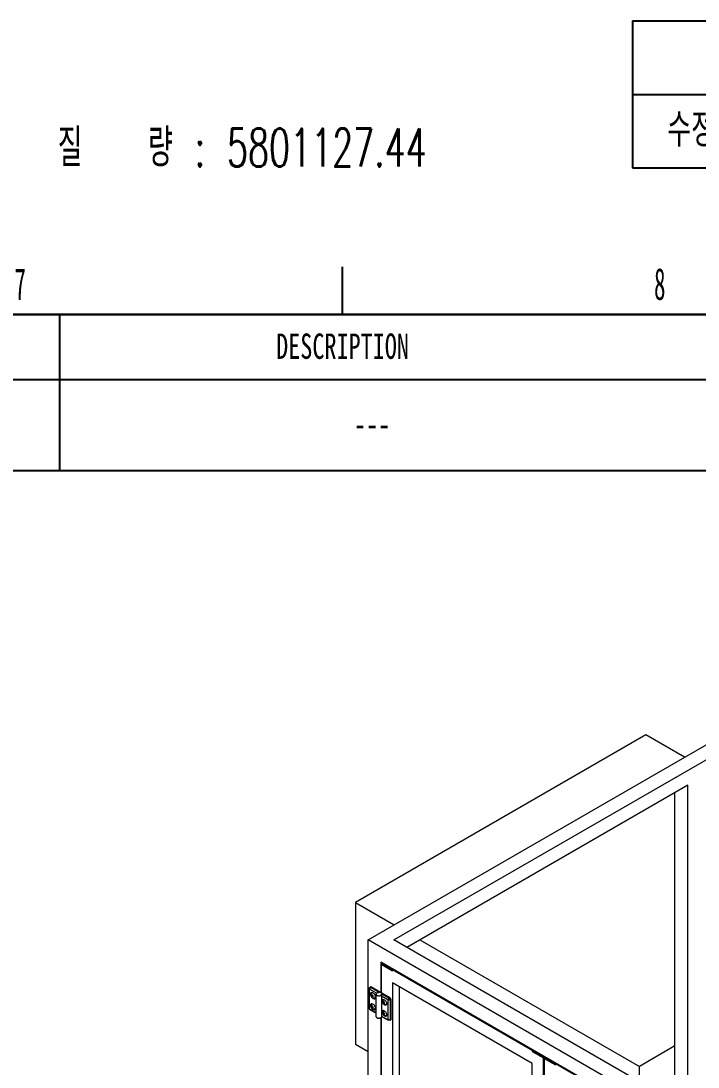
# Model space of a CAD drawing. Header units: millimetres. Extents: x 169 to 14583, y -399 to 10804.
# Drawn here: x 9499 to 10982, y 8511 to 10804 of the extents above; entities that cross this region are included whole.
import ezdxf

# ---------------------------------------------------------------- set-up
doc = ezdxf.new("R2010")
doc.units = ezdxf.units.MM
doc.header["$LTSCALE"] = 35
for name, color, linetype in [('1', 70, 'Continuous'), ('12', 4, 'Continuous'), ('9', 31, 'Continuous')]:
    doc.layers.add(name, color=color, linetype=linetype)
doc.styles.add('SLDTEXTSTYLE15', font='TXT', dxfattribs={"width": 0.644444, "bigfont": 'bigfont'})
doc.styles.add('SLDTEXTSTYLE18', font='TXT', dxfattribs={"width": 0.7, "bigfont": 'bigfont'})
doc.styles.add('SLDTEXTSTYLE2', font='TXT', dxfattribs={"width": 0.7})
doc.styles.add('SLDTEXTSTYLE5', font='TXT', dxfattribs={"width": 0.525})

# ---------------------------------------------------------------- blocks, each defined once
blk = doc.blocks.new('블록12')
for p, q in [((10202.4, 10265.5), (10202.4, 10160.5)), ((14454.9, 10160.5), (279.9, 10160.5))]:
    blk.add_line(p, q)
blk = doc.blocks.new('SW_TABLEANNOTATION_0')
at = {"layer": '9', "color": 0}
for p, q in [((0, 0), (0, -160.9)), ((0, 0), (448.3, 0)), ((0, -160.9), (0, -321.9)), ((0, -160.9), (448.3, -160.9)), ((0, -321.9), (448.3, -321.9))]:
    blk.add_line(p, q, dxfattribs=at)
at = {"layer": '9', "color": 0, "insert": (76, -201.5), "char_height": 74.08, "attachment_point": 1, "style": 'SLDTEXTSTYLE18'}
blk.add_mtext('수정본', dxfattribs=at)
blk = doc.blocks.new('SW_TABLEANNOTATION_1')
at = {"layer": '1', "color": 0}
for p, q in [((204.9, 0), (1188.5, 0)), ((1188.5, 0), (1188.5, -142.5)), ((1188.5, 0), (2617.5, 0)), ((204.9, -142.5), (1188.5, -142.5)), ((1188.5, -142.5), (2617.5, -142.5)), ((1188.5, -142.5), (1188.5, -341.6)), ((204.9, -341.6), (1188.5, -341.6)), ((1188.5, -341.6), (2617.5, -341.6))]:
    blk.add_line(p, q, dxfattribs=at)
at = {"layer": '1', "color": 0, "attachment_point": 1, "style": 'SLDTEXTSTYLE2'}
for s, insert, char_height in [('DESCRIPTION', (1663, -41.5), 55.562), ('---', (1833.5, -212.3), 55.56)]:
    blk.add_mtext(s, dxfattribs=dict(at, insert=insert, char_height=char_height))

msp = doc.modelspace()

# ---------------------------------------------------------------- linework, layer by layer
at = {"color": 7, "linetype": 'Continuous', "lineweight": 18}
for p, q in [((10258.84, 8790.053), (11683.009, 9612.209)), ((10315.408, 8790.053), (11714.459, 9597.708)), ((10867.659, 9239.365), (10231.263, 8871.982)), ((10952.407, 9190.441), (10867.659, 9239.365)), ((10959.583, 9129.266), (10343.697, 8773.723)), ((10959.583, 8418.18), (10959.583, 9129.266)), ((10931.298, 8434.508), (10931.298, 9112.938)), ((10231.263, 8871.982), (10316.011, 8823.058)), ((10231.263, 8871.982), (10231.263, 8561.696)), ((10258.84, 6993.664), (10258.84, 8790.053)), ((12380.16, 7565.441), (10258.84, 8790.053)), ((12380.16, 7598.098), (10315.408, 8790.053)), ((10372.584, 8790.399), (10853.517, 8512.762)), ((10287.124, 8741.064), (10287.124, 8674.107)), ((11001.302, 8328.778), (10287.124, 8741.064)), ((10289.246, 8739.839), (10287.831, 8739.022)), ((10312.58, 8724.735), (10287.831, 8739.022)), ((10287.831, 8739.022), (10287.831, 8736.573)), ((10287.831, 8736.573), (10287.831, 8673.699)), ((10287.831, 8736.573), (10312.58, 8722.286)), ((10313.994, 8725.552), (10312.58, 8724.735)), ((10312.58, 8722.286), (10312.58, 8724.735)), ((10618.757, 8547.983), (10312.58, 8724.735)), ((10618.757, 8519.404), (10312.58, 8696.156)), ((10312.58, 8696.156), (10312.58, 8203.219)), ((10261.315, 8684.924), (10263.436, 8686.149)), ((10261.315, 8684.924), (10261.315, 8681.46)), ((10262.193, 8681.968), (10261.315, 8681.46)), ((10261.315, 8681.46), (10261.315, 8639.397)), ((10263.436, 8686.149), (10262.193, 8681.968)), ((10277.592, 8673.079), (10262.193, 8681.968)), ((10264.85, 8686.966), (10263.436, 8686.149)), ((10263.436, 8686.149), (10283.718, 8674.441)), ((10306.57, 8662.882), (10264.85, 8686.966)), ((10267.962, 8669.482), (10266.194, 8669.324)), ((10266.194, 8669.324), (10266.194, 8666.967)), ((10267.863, 8667.93), (10266.194, 8666.967)), ((10266.194, 8666.967), (10267.962, 8664.768)), ((10267.186, 8674.183), (10267.654, 8674.384)), ((10267.576, 8674.408), (10267.187, 8674.183)), ((10267.863, 8669.473), (10267.863, 8667.93)), ((10267.863, 8667.93), (10269.63, 8665.731)), ((10269.729, 8667.283), (10267.962, 8669.482)), ((10270.861, 8672.677), (10268.739, 8673.902)), ((10269.729, 8664.926), (10269.729, 8667.283)), ((10276.028, 8670.638), (10276.028, 8622.462)), ((10278.285, 8673.495), (10277.931, 8673.29)), ((10302.155, 8658.898), (10288.315, 8666.888)), ((10288.315, 8666.888), (10288.315, 8622.795)), ((10288.409, 8671.733), (10305.155, 8662.065)), ((10288.409, 8671.733), (10289.027, 8670.56)), ((10326.722, 8687.992), (10326.722, 8211.383)), ((10267.962, 8644.986), (10266.194, 8644.828)), ((10266.194, 8644.828), (10266.194, 8642.471)), ((10267.186, 8649.687), (10267.654, 8649.888)), ((10267.576, 8649.911), (10267.187, 8649.687)), ((10267.863, 8644.977), (10267.863, 8643.434)), ((10269.63, 8665.731), (10267.962, 8664.768)), ((10267.962, 8664.768), (10269.729, 8664.926)), ((10269.729, 8642.787), (10267.962, 8644.986)), ((10268.9, 8662.971), (10268.739, 8662.879)), ((10268.739, 8662.879), (10270.861, 8661.654)), ((10270.861, 8648.181), (10268.739, 8649.406)), ((10269.63, 8665.731), (10269.729, 8665.74)), ((10272.169, 8662.41), (10270.861, 8661.654)), ((10273.686, 8662.924), (10274.323, 8663.292)), ((10293.417, 8654.315), (10292.003, 8654.189)), ((10292.003, 8654.189), (10292.003, 8652.303)), ((10293.672, 8653.267), (10292.003, 8652.303)), ((10292.003, 8652.303), (10293.417, 8650.544)), ((10293.645, 8658.912), (10292.789, 8658.418)), ((10294.832, 8652.556), (10293.417, 8654.315)), ((10294.832, 8651.36), (10293.417, 8650.544)), ((10293.417, 8650.544), (10294.832, 8650.67)), ((10295.609, 8657.778), (10293.488, 8659.003)), ((10293.488, 8649.204), (10295.609, 8647.979)), ((10293.672, 8653.999), (10293.672, 8653.267)), ((10293.672, 8653.267), (10294.832, 8651.824)), ((10294.832, 8650.67), (10294.832, 8652.556)), ((10296.347, 8648.405), (10295.609, 8647.979)), ((10298.289, 8648.891), (10299.278, 8649.463)), ((10305.155, 8662.065), (10302.155, 8658.898)), ((10303.034, 8657.376), (10302.155, 8658.898)), ((10307.277, 8658.391), (10303.034, 8657.376)), ((10303.034, 8615.313), (10303.034, 8657.376)), ((10305.155, 8662.065), (10306.57, 8662.882)), ((10305.155, 8662.065), (10307.277, 8658.391)), ((10306.57, 8662.882), (10308.691, 8659.207)), ((10308.691, 8659.207), (10307.277, 8658.391)), ((10307.277, 8658.391), (10307.277, 8614.298)), ((10308.691, 8659.207), (10308.691, 8615.114)), ((10261.315, 8639.397), (10262.193, 8637.875)), ((10262.193, 8637.875), (10276.028, 8629.888)), ((10263.436, 8637.157), (10262.193, 8637.875)), ((10276.028, 8629.888), (10263.436, 8637.157)), ((10267.863, 8643.434), (10266.194, 8642.471)), ((10266.194, 8642.471), (10267.962, 8640.272)), ((10267.863, 8643.434), (10269.63, 8641.235)), ((10269.63, 8641.235), (10267.962, 8640.272)), ((10267.962, 8640.272), (10269.729, 8640.43)), ((10268.9, 8638.475), (10268.739, 8638.383)), ((10268.739, 8638.383), (10270.861, 8637.158)), ((10269.63, 8641.235), (10269.729, 8641.244)), ((10269.729, 8640.43), (10269.729, 8642.787)), ((10272.169, 8637.913), (10270.861, 8637.158)), ((10273.686, 8638.428), (10274.323, 8638.796)), ((10288.315, 8622.795), (10302.155, 8614.805)), ((10305.155, 8613.073), (10289.027, 8622.384)), ((10293.417, 8629.819), (10292.003, 8629.693)), ((10292.003, 8629.693), (10292.003, 8627.807)), ((10293.672, 8628.77), (10292.003, 8627.807)), ((10292.003, 8627.807), (10293.417, 8626.048)), ((10293.645, 8634.416), (10292.789, 8633.921)), ((10294.832, 8628.06), (10293.417, 8629.819)), ((10294.832, 8626.864), (10293.417, 8626.048)), ((10293.417, 8626.048), (10294.832, 8626.174)), ((10295.609, 8633.282), (10293.488, 8634.506)), ((10293.488, 8624.708), (10295.609, 8623.483)), ((10293.672, 8629.503), (10293.672, 8628.77)), ((10293.672, 8628.77), (10294.832, 8627.328)), ((10294.832, 8626.174), (10294.832, 8628.06)), ((10296.347, 8623.909), (10295.609, 8623.483)), ((10298.289, 8624.395), (10299.278, 8624.966)), ((10277.931, 8619.809), (10278.285, 8619.605)), ((10286.771, 8619.605), (10287.125, 8619.809)), ((10287.124, 8619.808), (10287.124, 8228.121)), ((10287.831, 8620.292), (10287.831, 8227.713)), ((10302.155, 8614.805), (10303.034, 8615.313)), ((10305.155, 8613.073), (10302.155, 8614.805)), ((10307.277, 8614.298), (10303.034, 8615.313)), ((10307.277, 8614.298), (10305.155, 8613.073)), ((10306.57, 8613.889), (10305.155, 8613.073)), ((10308.691, 8615.114), (10306.57, 8613.889)), ((10307.277, 8614.298), (10308.691, 8615.114)), ((10231.263, 8561.696), (10258.84, 8545.776)), ((10931.298, 8557.665), (10853.517, 8512.762)), ((10620.172, 8548.799), (10618.757, 8547.983)), ((10618.757, 8547.983), (10618.757, 8545.533)), ((10643.506, 8533.696), (10618.757, 8547.983)), ((10618.757, 8545.533), (10643.506, 8531.246)), ((10644.92, 8534.512), (10643.506, 8533.696)), ((10643.506, 8531.246), (10643.506, 8533.696)), ((10644.92, 8532.063), (10643.506, 8531.246)), ((10643.506, 7949.153), (10643.506, 8531.246)), ((10646.335, 8533.696), (10644.92, 8532.879)), ((10669.669, 8518.592), (10644.92, 8532.879)), ((10644.92, 8532.879), (10644.92, 8530.43)), ((10644.92, 8530.43), (10644.92, 7949.969)), ((10644.92, 8530.43), (10669.669, 8516.143)), ((10618.757, 8026.466), (10618.757, 8519.404)), ((10671.083, 8519.409), (10669.669, 8518.592)), ((10669.669, 8516.143), (10669.669, 8518.592)), ((10975.846, 8341.84), (10669.669, 8518.592)), ((10853.517, 8479.41), (10853.517, 8512.762))]:
    msp.add_line(p, q, dxfattribs=at)
at = {"color": 7, "linetype": 'Continuous', "lineweight": 18, "flags": 128}
for points in [[(10268.739, 8673.902), (10267.597, 8674.401), (10266.521, 8674.551), (10265.574, 8674.343), (10264.811, 8673.789), (10264.277, 8672.921), (10264.001, 8671.79), (10264.001, 8670.461), (10264.277, 8669.012), (10264.811, 8667.527), (10265.574, 8666.092), (10266.521, 8664.791), (10267.597, 8663.698), (10268.739, 8662.879)], [(10266.277, 8674.534), (10265.903, 8673.86), (10265.649, 8672.897)], [(10267.962, 8664.675), (10268.687, 8664.404), (10269.325, 8664.461), (10269.799, 8664.84), (10270.051, 8665.494), (10270.051, 8666.344), (10269.799, 8667.289), (10269.325, 8668.214), (10268.687, 8669.008), (10267.962, 8669.575), (10267.236, 8669.846), (10266.598, 8669.789), (10266.124, 8669.41), (10265.873, 8668.756), (10265.873, 8667.906), (10266.124, 8666.961), (10266.598, 8666.036), (10267.236, 8665.242), (10267.962, 8664.675)], [(10270.861, 8661.654), (10272.003, 8661.155), (10273.079, 8661.005), (10274.026, 8661.213), (10274.789, 8661.767), (10275.324, 8662.635), (10275.599, 8663.766), (10275.599, 8665.095), (10275.324, 8666.544), (10274.789, 8668.029), (10274.026, 8669.464), (10273.079, 8670.766), (10272.003, 8671.858), (10270.861, 8672.677)], [(10274.565, 8668.504), (10274.84, 8667.534), (10275.025, 8666.214), (10274.963, 8665.019), (10274.657, 8664.015), (10274.123, 8663.256), (10273.678, 8662.92)], [(10289.027, 8670.56), (10288.819, 8669.694), (10288.27, 8668.879), (10287.409, 8668.159), (10286.283, 8667.575), (10284.953, 8667.156), (10283.492, 8666.927), (10281.978, 8666.899), (10280.494, 8667.074), (10279.12, 8667.442), (10277.932, 8667.984), (10276.993, 8668.67), (10276.355, 8669.463), (10276.051, 8670.32), (10276.1, 8671.194), (10276.497, 8672.037), (10277.222, 8672.805), (10277.931, 8673.29)], [(10283.718, 8674.441), (10282.266, 8674.506), (10280.829, 8674.368), (10279.492, 8674.033), (10278.334, 8673.523), (10277.424, 8672.866), (10276.814, 8672.102), (10276.541, 8671.276), (10276.622, 8670.436), (10277.05, 8669.633), (10277.802, 8668.912), (10278.832, 8668.317), (10280.08, 8667.883), (10281.472, 8667.636), (10282.927, 8667.59), (10284.358, 8667.747), (10285.682, 8668.099), (10286.819, 8668.625), (10287.703, 8669.293), (10288.282, 8670.065), (10288.522, 8670.894), (10288.409, 8671.733)], [(10268.739, 8649.406), (10267.597, 8649.905), (10266.521, 8650.055), (10265.574, 8649.847), (10264.811, 8649.293), (10264.277, 8648.425), (10264.001, 8647.294), (10264.001, 8645.965), (10264.277, 8644.516), (10264.811, 8643.031), (10265.574, 8641.596), (10266.521, 8640.294), (10267.597, 8639.202), (10268.739, 8638.383)], [(10266.277, 8650.037), (10265.903, 8649.364), (10265.649, 8648.401)], [(10267.962, 8640.179), (10268.687, 8639.908), (10269.325, 8639.965), (10269.799, 8640.343), (10270.051, 8640.997), (10270.051, 8641.848), (10269.799, 8642.793), (10269.325, 8643.718), (10268.687, 8644.512), (10267.962, 8645.078), (10267.236, 8645.35), (10266.598, 8645.292), (10266.124, 8644.914), (10265.873, 8644.26), (10265.873, 8643.409), (10266.124, 8642.465), (10266.598, 8641.539), (10267.236, 8640.746), (10267.962, 8640.179)], [(10270.861, 8637.158), (10272.003, 8636.659), (10273.079, 8636.509), (10274.026, 8636.717), (10274.789, 8637.271), (10275.324, 8638.139), (10275.599, 8639.27), (10275.599, 8640.599), (10275.324, 8642.048), (10274.789, 8643.533), (10274.026, 8644.968), (10273.079, 8646.269), (10272.003, 8647.362), (10270.861, 8648.181)], [(10274.565, 8644.007), (10274.84, 8643.038), (10275.025, 8641.717), (10274.963, 8640.523), (10274.657, 8639.519), (10274.123, 8638.76), (10273.678, 8638.424)], [(10293.488, 8659.003), (10292.39, 8659.47), (10291.367, 8659.571), (10290.488, 8659.299), (10289.814, 8658.674), (10289.39, 8657.737), (10289.246, 8656.553), (10289.39, 8655.201), (10289.814, 8653.775), (10290.488, 8652.371), (10291.367, 8651.085), (10292.39, 8650.005), (10293.488, 8649.204)], [(10293.417, 8650.388), (10294.094, 8650.153), (10294.667, 8650.265), (10295.051, 8650.706), (10295.185, 8651.409), (10295.051, 8652.268), (10294.667, 8653.152), (10294.094, 8653.925), (10293.417, 8654.471), (10292.741, 8654.706), (10292.167, 8654.595), (10291.784, 8654.154), (10291.65, 8653.45), (10291.784, 8652.591), (10292.167, 8651.708), (10292.741, 8650.934), (10293.417, 8650.388)], [(10292.789, 8658.418), (10293.594, 8658.666), (10294.083, 8658.659)], [(10295.609, 8647.979), (10296.708, 8647.512), (10297.731, 8647.411), (10298.609, 8647.683), (10299.284, 8648.308), (10299.708, 8649.245), (10299.852, 8650.429), (10299.708, 8651.781), (10299.284, 8653.207), (10298.609, 8654.611), (10297.731, 8655.897), (10296.708, 8656.977), (10295.609, 8657.778)], [(10297.897, 8648.597), (10298.334, 8648.451), (10299.31, 8648.346)], [(10298.685, 8654.479), (10298.907, 8653.955), (10299.295, 8652.648), (10299.428, 8651.409), (10299.295, 8650.323), (10298.907, 8649.464), (10298.289, 8648.891), (10298.288, 8648.891)], [(10299.278, 8649.463), (10299.279, 8649.463), (10299.83, 8649.946)], [(10276.028, 8622.462), (10276.051, 8622.144), (10276.355, 8621.287), (10276.993, 8620.494), (10277.932, 8619.808), (10279.12, 8619.266), (10280.494, 8618.898), (10281.978, 8618.723), (10283.492, 8618.751), (10284.953, 8618.98), (10286.283, 8619.399), (10287.409, 8619.984), (10288.27, 8620.703), (10288.819, 8621.518), (10289.027, 8622.384)], [(10293.488, 8634.506), (10292.39, 8634.973), (10291.367, 8635.075), (10290.488, 8634.803), (10289.814, 8634.178), (10289.39, 8633.241), (10289.246, 8632.056), (10289.39, 8630.705), (10289.814, 8629.279), (10290.488, 8627.875), (10291.367, 8626.589), (10292.39, 8625.509), (10293.488, 8624.708)], [(10293.417, 8625.892), (10294.094, 8625.657), (10294.667, 8625.768), (10295.051, 8626.209), (10295.185, 8626.913), (10295.051, 8627.772), (10294.667, 8628.655), (10294.094, 8629.429), (10293.417, 8629.975), (10292.741, 8630.21), (10292.167, 8630.099), (10291.784, 8629.657), (10291.65, 8628.954), (10291.784, 8628.095), (10292.167, 8627.212), (10292.741, 8626.438), (10293.417, 8625.892)], [(10292.789, 8633.921), (10293.594, 8634.17), (10294.083, 8634.163)], [(10295.609, 8623.483), (10296.708, 8623.016), (10297.731, 8622.915), (10298.609, 8623.186), (10299.284, 8623.812), (10299.708, 8624.749), (10299.852, 8625.933), (10299.708, 8627.285), (10299.284, 8628.711), (10298.609, 8630.115), (10297.731, 8631.401), (10296.708, 8632.481), (10295.609, 8633.282)], [(10297.897, 8624.1), (10298.334, 8623.955), (10299.31, 8623.85)], [(10298.685, 8629.982), (10298.907, 8629.459), (10299.295, 8628.152), (10299.428, 8626.913), (10299.295, 8625.827), (10298.907, 8624.968), (10298.289, 8624.395), (10298.288, 8624.394)], [(10299.278, 8624.966), (10299.279, 8624.966), (10299.83, 8625.45)]]:
    msp.add_lwpolyline(points, dxfattribs=at)
at = {"color": 7, "linetype": 'Continuous', "lineweight": 18}
for centre, radius, start, end in [((10274.63, 8665.833), 3.885, 236.519777, 274.712904), ((10272.834, 8665.625), 2.768, 302.545433, 352.724416), ((10295.357, 8657.395), 4.506, 151.065894, 193.857115), ((10274.63, 8641.337), 3.885, 236.519777, 274.712904), ((10272.834, 8641.128), 2.767, 302.545318, 352.722771), ((10295.357, 8632.898), 4.506, 151.065894, 193.857115), ((10282.528, 8627.65), 9.096, 242.190834, 297.809166)]:
    msp.add_arc(centre, radius, start, end, dxfattribs=at)
for centre, major_axis, ratio, start_param, end_param in [((10282.528, 8666.963), (4.596, 7.961), 0.57733463, 5.02519633, 5.47711179), ((10282.528, 8626.136), (6.5, -3.753), 0.00007037, 0.02075662, 0.47267207)]:
    msp.add_ellipse(centre, major_axis=major_axis, ratio=ratio, start_param=start_param, end_param=end_param, dxfattribs=at)
for points, knots in [([(10267.211, 8674.148), (10267.028, 8674.052), (10266.5, 8673.775), (10265.834, 8673.048), (10265.248, 8672.084), (10264.902, 8671.006), (10264.777, 8669.842), (10264.883, 8668.592), (10265.233, 8667.289), (10265.828, 8665.992), (10266.652, 8664.783), (10267.611, 8663.775), (10268.349, 8663.293), (10268.687, 8663.073)], [0, 0, 0, 0, 0.04727088, 0.13581494, 0.22101394, 0.30629327, 0.39489321, 0.48946063, 0.59023731, 0.69395685, 0.79942637, 0.90834491, 1, 1, 1, 1]), ([(10267.211, 8649.652), (10267.028, 8649.556), (10266.5, 8649.279), (10265.834, 8648.552), (10265.248, 8647.587), (10264.902, 8646.51), (10264.777, 8645.346), (10264.883, 8644.096), (10265.233, 8642.792), (10265.828, 8641.496), (10266.652, 8640.287), (10267.611, 8639.279), (10268.349, 8638.797), (10268.687, 8638.577)], [0, 0, 0, 0, 0.04727088, 0.13581494, 0.22101394, 0.30629327, 0.39489321, 0.48946063, 0.59023731, 0.69395685, 0.79942637, 0.90834491, 1, 1, 1, 1]), ([(10268.687, 8663.073), (10268.969, 8662.926), (10269.606, 8662.596), (10270.677, 8662.321), (10271.836, 8662.296), (10272.863, 8662.491), (10273.421, 8662.816), (10273.65, 8662.95)], [0, 0, 0, 0, 0.18252831, 0.41181334, 0.63208419, 0.84868036, 1, 1, 1, 1]), ([(10292.796, 8658.406), (10292.514, 8658.22), (10291.941, 8657.842), (10291.329, 8657.005), (10290.924, 8656.058), (10290.745, 8655.02), (10290.787, 8653.9), (10291.067, 8652.717), (10291.591, 8651.526), (10292.35, 8650.412), (10293.187, 8649.562), (10293.799, 8649.169), (10294.039, 8649.015)], [0, 0, 0, 0, 0.09063709, 0.18446678, 0.27606372, 0.36978619, 0.46951487, 0.57700529, 0.68932164, 0.80405332, 0.92331146, 1, 1, 1, 1]), ([(10294.039, 8649.015), (10294.302, 8648.88), (10294.888, 8648.578), (10295.881, 8648.35), (10296.943, 8648.383), (10297.771, 8648.579), (10298.163, 8648.85), (10298.267, 8648.922)], [0, 0, 0, 0, 0.19886413, 0.44422556, 0.680835597, 0.914698073, 1, 1, 1, 1]), ([(10268.687, 8638.577), (10268.969, 8638.43), (10269.606, 8638.1), (10270.677, 8637.825), (10271.836, 8637.8), (10272.863, 8637.995), (10273.421, 8638.32), (10273.65, 8638.454)], [0, 0, 0, 0, 0.182528315, 0.41181334, 0.632084187, 0.848680362, 1, 1, 1, 1]), ([(10292.796, 8633.91), (10292.514, 8633.724), (10291.941, 8633.345), (10291.329, 8632.509), (10290.924, 8631.562), (10290.745, 8630.524), (10290.787, 8629.404), (10291.067, 8628.221), (10291.591, 8627.03), (10292.35, 8625.916), (10293.187, 8625.065), (10293.799, 8624.672), (10294.039, 8624.519)], [0, 0, 0, 0, 0.09063709, 0.18446678, 0.27606372, 0.36978619, 0.46951487, 0.57700529, 0.68932164, 0.80405332, 0.92331146, 1, 1, 1, 1]), ([(10294.039, 8624.519), (10294.302, 8624.384), (10294.888, 8624.082), (10295.881, 8623.854), (10296.943, 8623.887), (10297.771, 8624.082), (10298.163, 8624.353), (10298.267, 8624.426)], [0, 0, 0, 0, 0.19886413, 0.44422556, 0.6808356, 0.91469807, 1, 1, 1, 1])]:
    msp.add_open_spline(points, degree=3, knots=knots, dxfattribs=at)

# ---------------------------------------------------------------- block references
at = {"color": 7, "linetype": 'Continuous'}
msp.add_blockref('블록12', (0, 0), dxfattribs=at)
at = {"layer": '1'}
msp.add_blockref('SW_TABLEANNOTATION_1', (8394.516, 10160.529), dxfattribs=at)
at = {"layer": '9'}
msp.add_blockref('SW_TABLEANNOTATION_0', (10838.244, 10804.088), dxfattribs=at)

# ---------------------------------------------------------------- texts
at = {"layer": '12'}
for s, insert, char_height, attachment_point, style in [('질   량 : 5801127.44', (10387.463, 10568.159), 83.34375, 3, 'SLDTEXTSTYLE15'), ('7', (9496.945, 10262.618), 70.001, 2, 'SLDTEXTSTYLE5'), ('8', (10897.972, 10262.618), 70.001, 2, 'SLDTEXTSTYLE5')]:
    msp.add_mtext(s, dxfattribs=dict(at, insert=insert, char_height=char_height, attachment_point=attachment_point, style=style))

doc.saveas('drawing.dxf')
